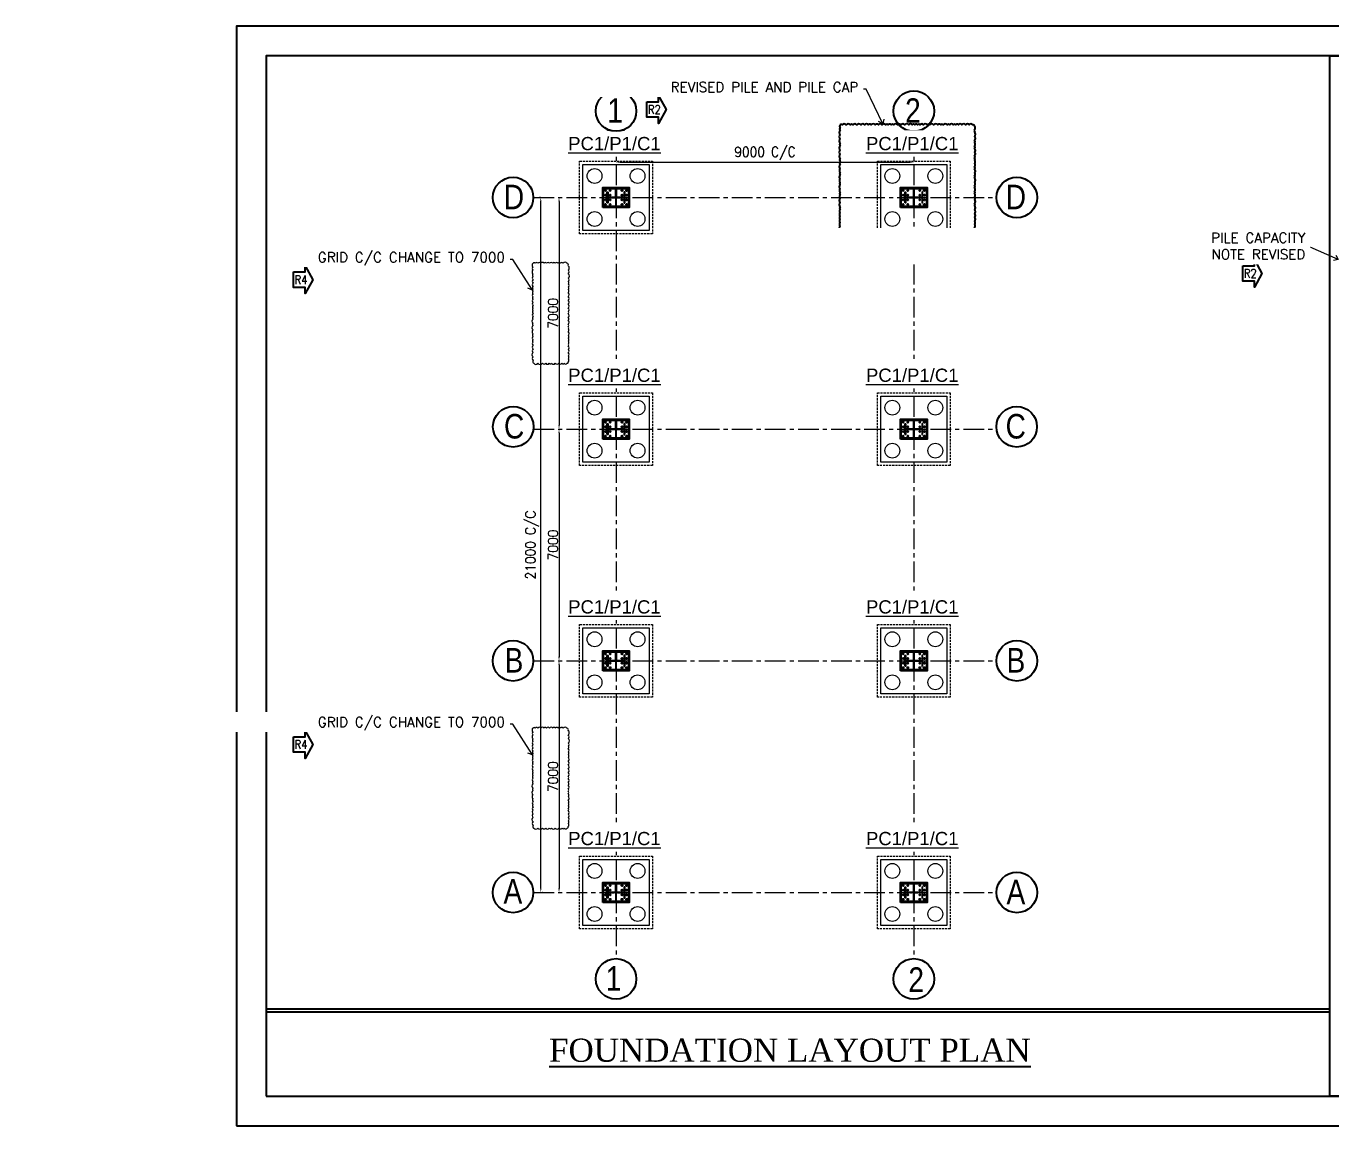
# Model space of a CAD drawing. Header units: millimetres. Extents: x 0 to 1124626, y -157535 to 82123.
# Drawn here: x 328955 to 368391, y -157535 to -124302 of the extents above; entities that cross this region are included whole.
import ezdxf
from ezdxf.enums import TextEntityAlignment as Align

# ---------------------------------------------------------------- set-up
doc = ezdxf.new("R2010")
doc.units = ezdxf.units.MM
doc.header["$MEASUREMENT"] = 0
for name, pattern in [('CENTER', [2, 1.25, -0.25, 0.25, -0.25]), ('CONTINOUS', [0]), ('DASHED', [0.75, 0.5, -0.25])]:
    doc.linetypes.add(name, pattern=pattern)
doc.layers.add('3', color=3, linetype='Continuous')
doc.layers.add('T_BLOCK', color=7, linetype='Continuous')
for name, color, linetype, lineweight in [('CN', 253, 'Continuous', 15), ('Dim', 6, 'Continuous', 13), ('FOOTING', 171, 'Continuous', 15), ('NOTE', 7, 'Continuous', 25), ('PV_TEXT_ROMANS', 7, 'Continuous', 0), ('REVISION MARK', 251, 'CONTINOUS', 0), ('SHEET', 7, 'Continuous', 15), ('structure', 183, 'Continuous', 15), ('TITLE TEXT', 50, 'Continuous', 18)]:
    doc.layers.add(name, color=color, linetype=linetype, lineweight=lineweight)
doc.styles.add('Arial', font='arial.ttf', dxfattribs={"height": 0.2})
doc.styles.add('J.P', font='ARIALN.TTF')
doc.styles.add('MtX_romans_shx', font='romans.shx')
doc.styles.add('ROMANS', font='romans.shx', dxfattribs={"oblique": 10, "height": 0.15})
doc.styles.add('style1', font='romans.shx', dxfattribs={"width": 0.9, "height": 300})
doc.dimstyles.new('Copy of DIM-1', dxfattribs={"dimscale": 40, "dimtxt": 125, "dimasz": 3, "dimexe": 1, "dimexo": 1.2, "dimgap": 0.8, "dimtad": 1, "dimdec": 0, "dimzin": 1, "dimdsep": 46, "dimtxsty": 'style1', "dimcen": 2, "dimclrd": 8, "dimclre": 8, "dimclrt": 7, "dimadec": 0, "dimazin": 0, "dimtfac": 1, "dimtdec": 0, "dimtofl": 0, "dimtmove": 1, "dimatfit": 3, "dimfxl": 1, "dimtolj": 1, "dimtzin": 0, "dimlwd": 9, "dimlwe": 9, "dimarcsym": 1})

# ---------------------------------------------------------------- blocks, each defined once
blk = doc.blocks.new('*D1213')
at = {"color": 8, "lineweight": 9, "transparency": 16777216}
for p, q in [((346785, -128365), (346785, -128373)), ((346905, -128413), (355665, -128413)), ((355785, -128365), (355785, -128373))]:
    blk.add_line(p, q, dxfattribs=at)
at = {"color": 8, "linetype": 'ByBlock', "transparency": 16777216}
for points in [[(346905, -128393), (346905, -128433), (346785, -128413)], [(355665, -128393), (355665, -128433), (355785, -128413)]]:
    blk.add_solid(points, dxfattribs=at)
at = {"layer": 'DEFPOINTS', "color": 0, "linetype": 'ByBlock', "transparency": 16777216}
for p in [(346785, -128413), (355785, -128413), (355785, -128413)]:
    blk.add_point(p, dxfattribs=at)
at = {"color": 7, "linetype": 'ByBlock', "transparency": 16777216, "insert": (351285, -128152), "char_height": 300, "attachment_point": 5, "style": 'style1'}
blk.add_mtext('\\A1;9000 C/C', dxfattribs=at)
blk = doc.blocks.new('*D1214')
at = {"layer": 'DEFPOINTS', "color": 0, "ltscale": 20, "transparency": 16777216}
for p in [(345062, -129481), (345062, -136481), (345062, -136481)]:
    blk.add_point(p, dxfattribs=at)
at = {"layer": 'structure', "color": 8, "lineweight": 9, "ltscale": 20, "transparency": 16777216}
for p, q in [((345062, -129601), (345062, -136361)), ((345110, -129481), (345102, -129481)), ((345110, -136481), (345102, -136481))]:
    blk.add_line(p, q, dxfattribs=at)
at = {"layer": 'structure', "color": 8, "ltscale": 20, "transparency": 16777216}
for points in [[(345042, -129601), (345082, -129601), (345062, -129481)], [(345042, -136361), (345082, -136361), (345062, -136481)]]:
    blk.add_solid(points, dxfattribs=at)
at = {"layer": 'structure', "color": 7, "ltscale": 20, "transparency": 16777216, "insert": (344880, -132981), "char_height": 300, "attachment_point": 5, "rotation": 90, "style": 'style1'}
blk.add_mtext('\\A1;7000', dxfattribs=at)
blk = doc.blocks.new('*D1215')
at = {"layer": 'DEFPOINTS', "color": 0, "ltscale": 20, "transparency": 16777216}
for p in [(345062, -136481), (345062, -143481), (345062, -143481)]:
    blk.add_point(p, dxfattribs=at)
at = {"layer": 'structure', "color": 8, "lineweight": 9, "ltscale": 20, "transparency": 16777216}
for p, q in [((345062, -136601), (345062, -143361)), ((345110, -136481), (345102, -136481)), ((345110, -143481), (345102, -143481))]:
    blk.add_line(p, q, dxfattribs=at)
at = {"layer": 'structure', "color": 8, "ltscale": 20, "transparency": 16777216}
for points in [[(345042, -136601), (345082, -136601), (345062, -136481)], [(345042, -143361), (345082, -143361), (345062, -143481)]]:
    blk.add_solid(points, dxfattribs=at)
at = {"layer": 'structure', "color": 7, "ltscale": 20, "transparency": 16777216, "insert": (344880, -139981), "char_height": 300, "attachment_point": 5, "rotation": 90, "style": 'style1'}
blk.add_mtext('\\A1;7000', dxfattribs=at)
blk = doc.blocks.new('*D1216')
at = {"layer": 'DEFPOINTS', "color": 0, "ltscale": 20, "transparency": 16777216}
for p in [(345062, -143481), (345062, -150481), (345062, -150481)]:
    blk.add_point(p, dxfattribs=at)
at = {"layer": 'structure', "color": 8, "lineweight": 9, "ltscale": 20, "transparency": 16777216}
for p, q in [((345110, -143481), (345102, -143481)), ((345062, -143601), (345062, -150361)), ((345110, -150481), (345102, -150481))]:
    blk.add_line(p, q, dxfattribs=at)
at = {"layer": 'structure', "color": 8, "ltscale": 20, "transparency": 16777216}
for points in [[(345042, -143601), (345082, -143601), (345062, -143481)], [(345042, -150361), (345082, -150361), (345062, -150481)]]:
    blk.add_solid(points, dxfattribs=at)
at = {"layer": 'structure', "color": 7, "ltscale": 20, "transparency": 16777216, "insert": (344880, -146981), "char_height": 300, "attachment_point": 5, "rotation": 90, "style": 'style1'}
blk.add_mtext('\\A1;7000', dxfattribs=at)
blk = doc.blocks.new('*D1217')
at = {"layer": 'DEFPOINTS', "color": 0, "ltscale": 20, "transparency": 16777216}
for p in [(344510, -129481), (344548, -129481), (344510, -150481)]:
    blk.add_point(p, dxfattribs=at)
at = {"layer": 'structure', "color": 8, "lineweight": 9, "ltscale": 20, "transparency": 16777216}
for p, q in [((344500, -129481), (344470, -129481)), ((344510, -150361), (344510, -129601)), ((344558, -150481), (344550, -150481))]:
    blk.add_line(p, q, dxfattribs=at)
at = {"layer": 'structure', "color": 8, "ltscale": 20, "transparency": 16777216}
for points in [[(344490, -129601), (344530, -129601), (344510, -129481)], [(344490, -150361), (344530, -150361), (344510, -150481)]]:
    blk.add_solid(points, dxfattribs=at)
at = {"layer": 'structure', "color": 7, "ltscale": 20, "transparency": 16777216, "insert": (344249, -139981), "char_height": 300, "attachment_point": 5, "rotation": 90, "style": 'style1'}
blk.add_mtext('\\A1;21000 C/C', dxfattribs=at)
blk = doc.blocks.new('A$C3ec6fb8c')
at = {"color": 1, "linetype": 'CENTER'}
blk.add_line((0, 285), (0, -285), dxfattribs=at)
at = {"color": 6, "linetype": 'CONTINOUS'}
for points in [[(-4, 4), (-270, 4), (-270, -4), (-4, -4)], [(4, 4), (270, 4), (270, -4), (4, -4)]]:
    blk.add_lwpolyline(points, close=True, dxfattribs=at)
at = {"color": 4, "linetype": 'CONTINOUS'}
blk.add_lwpolyline([(-4, 250), (4, 250), (4, -250), (-4, -250)], close=True, dxfattribs=at)
at = {"layer": '3', "color": 2, "linetype": 'CONTINOUS', "ltscale": 2500}
blk.add_lwpolyline([(-270, 380), (270, 380), (270, -380), (-270, -380)], close=True, dxfattribs=at)
at = {"layer": '3', "color": 4, "linetype": 'CONTINOUS', "ltscale": 2500}
for points in [[(-160, 266), (160, 266), (160, 250), (-160, 250)], [(-160, -266), (160, -266), (160, -250), (-160, -250)]]:
    blk.add_lwpolyline(points, close=True, dxfattribs=at)
at = {"layer": '3', "color": 3, "linetype": 'CONTINOUS', "ltscale": 2500}
for centre in [(-210, 320), (-210, 180), (-70, 320), (-70, 180), (70, 320), (70, 180), (210, 320), (210, 180), (-210, -180), (-210, -320), (-70, -180), (-70, -320), (70, -180), (70, -320), (210, -180), (210, -320)]:
    blk.add_circle(centre, 18, dxfattribs=at)
at = {"layer": 'REVISION MARK', "color": 1, "linetype": 'CENTER'}
for p, q in [((-182, 320), (-238, 320)), ((-182, 180), (-238, 180)), ((-210, 348), (-210, 292)), ((-210, 152), (-210, 208)), ((-42, 320), (-98, 320)), ((-42, 180), (-98, 180)), ((-70, 348), (-70, 292)), ((-70, 152), (-70, 208)), ((98, 320), (42, 320)), ((98, 180), (42, 180)), ((70, 348), (70, 292)), ((70, 152), (70, 208)), ((238, 320), (182, 320)), ((238, 180), (182, 180)), ((210, 348), (210, 292)), ((210, 152), (210, 208)), ((-182, -180), (-238, -180)), ((-182, -320), (-238, -320)), ((-210, -152), (-210, -208)), ((-210, -348), (-210, -292)), ((-42, -180), (-98, -180)), ((-42, -320), (-98, -320)), ((-70, -152), (-70, -208)), ((-70, -348), (-70, -292)), ((98, -180), (42, -180)), ((98, -320), (42, -320)), ((70, -152), (70, -208)), ((70, -348), (70, -292)), ((238, -180), (182, -180)), ((238, -320), (182, -320)), ((210, -152), (210, -208)), ((210, -348), (210, -292))]:
    blk.add_line(p, q, dxfattribs=at)
blk = doc.blocks.new('*U1176')
at = {"color": 0, "linetype": 'ByBlock', "lineweight": -2}
blk.add_lwpolyline([(0, 1.78), (2.67, 1.78), (2.67, 3.19), (4.43, 0), (2.67, -3.19), (2.67, -1.78), (0, -1.78), (0, 1.78)], dxfattribs=at)
at = {"color": 0, "linetype": 'ByBlock', "lineweight": -2, "style": 'ROMANS', "width": 0.85, "flags": 8}
blk.add_attdef('REVISIONMARK', text='', height=2, dxfattribs=at).set_placement((1.72, 0), align=Align.MIDDLE_CENTER)

msp = doc.modelspace()

# ---------------------------------------------------------------- linework, layer by layer
at = {"lineweight": 25}
for p, q in [((336208.1525, -153993.4873, 0), (368361.8445, -153993.4873, 0)), ((336208.1525, -154092.5235, 0), (368361.8445, -154092.5235, 0))]:
    msp.add_line(p, q, dxfattribs=at)
at = {"lineweight": 25, "elevation": 0}
msp.add_lwpolyline([(376375.1351, -156641.4046), (368361.8445, -156641.4046), (368361.8445, -125195.4622), (376375.1351, -125195.4622)], close=True, dxfattribs=at)
at = {"color": 1, "linetype": 'ByBlock', "elevation": 0}
for points in [[(346385.046, -129780.985), (346385.046, -129180.985), (347185.046, -129180.985), (347185.046, -129780.985)], [(355385.046, -129780.985), (355385.046, -129180.985), (356185.046, -129180.985), (356185.046, -129780.985)], [(346385.046, -136780.985), (346385.046, -136180.985), (347185.046, -136180.985), (347185.046, -136780.985)], [(355385.046, -136780.985), (355385.046, -136180.985), (356185.046, -136180.985), (356185.046, -136780.985)], [(346385.046, -143780.985), (346385.046, -143180.985), (347185.046, -143180.985), (347185.046, -143780.985)], [(355385.046, -143780.985), (355385.046, -143180.985), (356185.046, -143180.985), (356185.046, -143780.985)], [(346385.046, -150780.985), (346385.046, -150180.985), (347185.046, -150180.985), (347185.046, -150780.985)], [(355385.046, -150780.985), (355385.046, -150180.985), (356185.046, -150180.985), (356185.046, -150780.985)]]:
    msp.add_lwpolyline(points, close=True, dxfattribs=at)
at = {"color": 1, "linetype": 'ByBlock'}
for centre in [(355785.046, -126868.3659, 0), (343672.427, -129480.985, 0), (358897.6651, -129480.985, 0), (343676.7296, -136408.5054, 0), (358893.3625, -136408.5054, 0), (343672.427, -143480.985, 0), (358897.6651, -143480.985, 0), (343672.427, -150480.985, 0), (358897.6651, -150480.985, 0), (346785.046, -153093.604, 0), (355785.046, -153093.604, 0)]:
    msp.add_circle(centre, 612.6191, dxfattribs=at)
at = {"layer": 'CN', "color": 252, "linetype": 'CENTER', "ltscale": 500, "true_color": 0x939598}
for p, q in [((346785.046, -127480.985, 0), (346785.046, -136480.985, 0)), ((355785.046, -127480.985, 0), (355785.046, -136480.985, 0)), ((344285.046, -129480.985, 0), (358285.046, -129480.985, 0)), ((344285.046, -136480.985, 0), (358285.046, -136480.985, 0)), ((346785.046, -136480.985, 0), (346785.046, -143480.985, 0)), ((355785.046, -136480.985, 0), (355785.046, -143480.985, 0)), ((344285.046, -143480.985, 0), (358285.046, -143480.985, 0)), ((346785.046, -143480.985, 0), (346785.046, -152480.985, 0)), ((355785.046, -143480.985, 0), (355785.046, -152480.985, 0)), ((344285.046, -150480.985, 0), (358285.046, -150480.985, 0))]:
    msp.add_line(p, q, dxfattribs=at)
at = {"layer": 'FOOTING', "linetype": 'DASHED', "ltscale": 125, "elevation": 0}
for points in [[(345685.046, -128380.985), (347885.046, -128380.985), (347885.046, -130580.985), (345685.046, -130580.985)], [(354685.046, -128380.985), (356885.046, -128380.985), (356885.046, -130580.985), (354685.046, -130580.985)], [(345685.046, -135380.985), (347885.046, -135380.985), (347885.046, -137580.985), (345685.046, -137580.985)], [(354685.046, -135380.985), (356885.046, -135380.985), (356885.046, -137580.985), (354685.046, -137580.985)], [(345685.046, -142380.985), (347885.046, -142380.985), (347885.046, -144580.985), (345685.046, -144580.985)], [(354685.046, -142380.985), (356885.046, -142380.985), (356885.046, -144580.985), (354685.046, -144580.985)], [(345685.046, -149380.985), (347885.046, -149380.985), (347885.046, -151580.985), (345685.046, -151580.985)], [(354685.046, -149380.985), (356885.046, -149380.985), (356885.046, -151580.985), (354685.046, -151580.985)]]:
    msp.add_lwpolyline(points, close=True, dxfattribs=at)
at = {"layer": 'structure', "ltscale": 20, "elevation": 0}
for points in [[(345785.046, -128480.985), (347785.046, -128480.985), (347785.046, -130480.985), (345785.046, -130480.985)], [(354785.046, -128480.985), (356785.046, -128480.985), (356785.046, -130480.985), (354785.046, -130480.985)], [(345785.046, -135480.985), (347785.046, -135480.985), (347785.046, -137480.985), (345785.046, -137480.985)], [(354785.046, -135480.985), (356785.046, -135480.985), (356785.046, -137480.985), (354785.046, -137480.985)], [(345785.046, -142480.985), (347785.046, -142480.985), (347785.046, -144480.985), (345785.046, -144480.985)], [(354785.046, -142480.985), (356785.046, -142480.985), (356785.046, -144480.985), (354785.046, -144480.985)], [(345785.046, -149480.985), (347785.046, -149480.985), (347785.046, -151480.985), (345785.046, -151480.985)], [(354785.046, -149480.985), (356785.046, -149480.985), (356785.046, -151480.985), (354785.046, -151480.985)]]:
    msp.add_lwpolyline(points, close=True, dxfattribs=at)
at = {"layer": 'structure', "ltscale": 20}
for centre in [(346135.046, -128830.985, 0), (347435.046, -128830.985, 0), (355135.046, -128830.985, 0), (356435.046, -128830.985, 0), (346135.046, -130130.985, 0), (347435.046, -130130.985, 0), (355135.046, -130130.985, 0), (356435.046, -130130.985, 0), (346135.046, -135830.985, 0), (347435.046, -135830.985, 0), (355135.046, -135830.985, 0), (356435.046, -135830.985, 0), (346135.046, -137130.985, 0), (347435.046, -137130.985, 0), (355135.046, -137130.985, 0), (356435.046, -137130.985, 0), (346135.046, -142830.985, 0), (347435.046, -142830.985, 0), (355135.046, -142830.985, 0), (356435.046, -142830.985, 0), (346135.046, -144130.985, 0), (347435.046, -144130.985, 0), (355135.046, -144130.985, 0), (356435.046, -144130.985, 0), (346135.046, -149830.985, 0), (347435.046, -149830.985, 0), (355135.046, -149830.985, 0), (356435.046, -149830.985, 0), (346135.046, -151130.985, 0), (347435.046, -151130.985, 0), (355135.046, -151130.985, 0), (356435.046, -151130.985, 0)]:
    msp.add_circle(centre, 225, dxfattribs=at)

# ---------------------------------------------------------------- block references
at = {"layer": 'NOTE', "rotation": 90}
for p in [(346785.046, -129480.985, 0), (355785.046, -129480.985, 0), (346785.046, -136480.985, 0), (355785.046, -136480.985, 0), (346785.046, -143480.985, 0), (355785.046, -143480.985, 0), (346785.046, -150480.985, 0), (355785.046, -150480.985, 0)]:
    msp.add_blockref('A$C3ec6fb8c', p, dxfattribs=at)
at = {"layer": 'T_BLOCK', "color": 1, "ltscale": 100}
ref = msp.add_blockref('*U1176', (347717.7404, -126823.726, 0), dxfattribs=dict(at, xscale=130.9783949833111, yscale=130.9783949833111, zscale=130.9783949833111))
ref.add_attrib('REVISIONMARK', 'R2', dxfattribs={"layer": '0', "color": 0, "linetype": 'ByBlock', "lineweight": -2, "height": 261.95679, "style": 'ROMANS', "width": 0.85}).set_placement((347943.6162, -126823.726, 0), align=Align.MIDDLE_CENTER)
ref = msp.add_blockref('*U1176', (337039.0052, -131965.326, 0), dxfattribs=dict(at, xscale=130.9783949833111, yscale=130.9783949833111, zscale=130.9783949833111))
ref.add_attrib('REVISIONMARK', 'R4', dxfattribs={"layer": '0', "color": 0, "linetype": 'ByBlock', "lineweight": -2, "height": 261.95679, "style": 'ROMANS', "width": 0.85}).set_placement((337264.881, -131965.326, 0), align=Align.MIDDLE_CENTER)
ref = msp.add_blockref('*U1176', (365728.2878, -131777.3709, 0), dxfattribs=dict(at, xscale=130.5978965124153, yscale=130.5978965124153, zscale=130.5978965124153))
ref.add_attrib('REVISIONMARK', 'R2', dxfattribs={"layer": '0', "color": 0, "linetype": 'ByBlock', "lineweight": -2, "height": 261.19579, "style": 'ROMANS', "width": 0.85}).set_placement((365953.5074, -131777.3709, 0), align=Align.MIDDLE_CENTER)
ref = msp.add_blockref('*U1176', (337039.0052, -146011.2248, 0), dxfattribs=dict(at, xscale=130.9783949833111, yscale=130.9783949833111, zscale=130.9783949833111))
ref.add_attrib('REVISIONMARK', 'R4', dxfattribs={"layer": '0', "color": 0, "linetype": 'ByBlock', "lineweight": -2, "height": 261.95679, "style": 'ROMANS', "width": 0.85}).set_placement((337264.881, -146011.2248, 0), align=Align.MIDDLE_CENTER)

# ---------------------------------------------------------------- texts
at = {"color": 7, "lineweight": 25, "insert": (352038.4656, -155253.0092, 0), "char_height": 699.522303, "width": 37053.725906, "attachment_point": 5, "style": 'Arial'}
msp.add_mtext('{\\ftimes new roman|b0|i0|c0|p0;\\LFOUNDATION LAYOUT PLAN }', dxfattribs=at)
at = {"layer": 'PV_TEXT_ROMANS', "char_height": 740.88, "width": 1534.266714, "style": 'J.P'}
for s, insert, attachment_point in [('\\pxqc;1', (347524.4363, -126483.0339, 0), 3), ('\\pxqc;2', (356524.4363, -126483.0339, 0), 3), ('\\pxqc;D', (342933.0367, -129095.653, 0), 1), ('\\pxqc;D', (359637.0554, -129095.653, 0), 3), ('\\pxqc;C', (342937.3394, -136023.1735, 0), 1), ('\\pxqc;C', (359632.7527, -136023.1735, 0), 3), ('\\pxqc;B', (342933.0367, -143095.653, 0), 1), ('\\pxqc;B', (359637.0554, -143095.653, 0), 3), ('\\pxqc;A', (342899.4965, -150075.4859, 0), 1), ('\\pxqc;A', (359637.0554, -150095.653, 0), 3), ('\\pxqc;1', (347476.1073, -153448.5548), 9), ('\\pxqc;2', (356623.1895, -153484.3704, 0), 9)]:
    msp.add_mtext(s, dxfattribs=dict(at, insert=insert, attachment_point=attachment_point))

# ---------------------------------------------------------------- dimensions: what is measured, and where the dimension line sits
at = {"color": 1, "linetype": 'ByBlock'}
dim = msp.add_linear_dim(base=(355785.046, -128412.7455, 0), p1=(346785.046, -128412.7455, 0), p2=(355785.046, -128412.7455, 0), text='<> C/C', dimstyle='Copy of DIM-1', override={"dimtxsty": 'style1'}, dxfattribs=at)
dim.commit()
dim.dimension.update_dxf_attribs({"geometry": '*D1213', "text_midpoint": (351285.046, -128152.174, 0)})
at = {"layer": 'structure', "color": 1, "ltscale": 20}
dim = msp.add_linear_dim(base=(344509.7204, -129480.985, 0), p1=(344509.7204, -150480.985, 0), p2=(344547.8298, -129480.985, 0), angle=90, text='<> C/C', dimstyle='Copy of DIM-1', override={"dimtxsty": 'style1'}, dxfattribs=at)
dim.commit()
dim.dimension.update_dxf_attribs({"geometry": '*D1217', "text_midpoint": (344249.149, -139980.985, 0)})
at = {"layer": 'structure', "color": 0, "ltscale": 20}
for base, p1, p2, picture, middle in [((345062.2835, -136480.985, 0), (345062.2835, -129480.985, 0), (345062.2835, -136480.985, 0), '*D1214', (344880.2835, -132980.985, 0)), ((345062.2835, -143480.985, 0), (345062.2835, -136480.985, 0), (345062.2835, -143480.985, 0), '*D1215', (344880.2835, -139980.985, 0)), ((345062.2835, -150480.985, 0), (345062.2835, -143480.985, 0), (345062.2835, -150480.985, 0), '*D1216', (344880.2835, -146980.985, 0))]:
    dim = msp.add_linear_dim(base=base, p1=p1, p2=p2, angle=90, dimstyle='Copy of DIM-1', dxfattribs=at)
    dim.commit()
    dim.dimension.update_dxf_attribs({"geometry": picture, "text_midpoint": middle})

# ---------------------------------------------------------------- leaders
at = {"layer": 'Dim', "ltscale": 20}
for points in [[(368614.3791, -131353.2149, 0), (367676.1078, -130944.9901, 0), (367528.3978, -130944.9901, 0)], [(344257.3552, -132277.8602, 0), (343668.993, -131352.2045, 0), (343520.8526, -131352.2045, 0)], [(344257.3552, -146323.759, 0), (343668.993, -145398.1033, 0), (343520.8526, -145398.1033, 0)]]:
    msp.add_leader(points, dimstyle='Copy of DIM-1', override={"dimtad": 0, "dimldrblk": 'Open90'}, dxfattribs=at)

# ---------------------------------------------------------------- next in the draw order: texts
at = {"layer": 'TITLE TEXT', "ltscale": 20, "char_height": 400, "width": 8570.669872, "attachment_point": 1, "style": 'Arial', "bg_fill": 2}
for insert in [(345339.2671, -127651.838, 0), (345339.2671, -134651.838, 0), (354339.2671, -141651.838, 0), (354339.2671, -148651.838, 0)]:
    msp.add_mtext('{\\LPC1/P1/C1}', dxfattribs=dict(at, insert=insert))
at = {"layer": 'TITLE TEXT', "color": 0, "ltscale": 20, "insert": (343426.5231, -131136.1689, 0), "char_height": 300, "width": 14321.873736, "attachment_point": 3, "style": 'MtX_romans_shx', "bg_fill": 2}
msp.add_mtext('GRID C/C CHANGE TO 7000', dxfattribs=at)

# ---------------------------------------------------------------- next in the draw order: linework, layer by layer
at = {"color": 1, "linetype": 'ByBlock'}
msp.add_circle((346785.046, -126868.3659, 0), 612.6191, dxfattribs=at)
at = {"layer": 'structure', "color": 242}
msp.add_lwpolyline([(344276.6684, -131468.7271, 0.52056705), (344276.6684, -131587.2264, 0.52056705), (344276.6684, -131674.2835, 0.52056705), (344276.6684, -131791.9669, 0.52056705), (344276.6684, -131869.5144, 0.52056705), (344276.6684, -131963.6356, 0.52056705), (344276.6684, -132065.3293, 0.52056705), (344276.6684, -132168.3598, 0.52056705), (344276.6684, -132240.7599, 0.52056705), (344276.6684, -132314.9606, 0.52056705), (344276.6684, -132397.2161, 0.52056705), (344276.6684, -132485.3373, 0.52056705), (344276.6684, -132554.5471, 0.52056705), (344276.6684, -132651.4638, 0.52056705), (344276.6684, -132751.2572, 0.52056705), (344276.6684, -132820.9961, 0.52056705), (344276.6684, -132902.1713, 0.52056705), (344276.6684, -132980.8744, 0.52056705), (344276.6684, -133084.4665, 0.52056705), (344276.6684, -133155.3488, 0.52056705), (344276.6684, -133282.0555, 0.52056705), (344276.6684, -133350.8483, 0.52056705), (344276.6684, -133483.4349, 0.52056705), (344276.6684, -133598.329, 0.52056705), (344276.6684, -133680.3668, 0.52056705), (344276.6684, -133780.0688, 0.52056705), (344276.6684, -133852.2633, 0.52056705), (344276.6684, -133948.8483, 0.52056705), (344276.6684, -134058.3487, 0.52056705), (344276.6684, -134169.133, 0.52056705), (344276.6684, -134294.4949, 0.52056705), (344276.6684, -134405.3035, 0.52056705), (344304.1199, -134491.3585, 0.52056705), (344426.0128, -134491.3585, 0.52056705), (344559.2119, -134491.3585, 0.52056705), (344658.0512, -134491.3585, 0.52056705), (344767.7632, -134491.3585, 0.52056705), (344835.3739, -134491.3585, 0.52056705), (344949.3666, -134491.3585, 0.52056705), (345055.7338, -134491.3585, 0.52056705), (345148.4572, -134491.3585, 0.52056705), (345217.5592, -134491.3585, 0.52056705), (345306.8848, -134491.3585, 0.52056705), (345339.2671, -134443.5931, 0.52056705), (345339.2671, -134355.7933, 0.52056705), (345339.2671, -134268.4616, 0.52056705), (345339.2671, -134169.0913, 0.52056705), (345339.2671, -134072.0078, 0.52056705), (345339.2671, -133966.7108, 0.52056705), (345339.2671, -133898.6078, 0.52056705), (345339.2671, -133822.4539, 0.52056705), (345339.2671, -133736.3266, 0.52056705), (345339.2671, -133653.0904, 0.52056705), (345339.2671, -133530.4589, 0.52056705), (345339.2671, -133453.6357, 0.52056705), (345339.2671, -133383.5001, 0.52056705), (345339.2671, -133313.3543, 0.52056705), (345339.2671, -133192.6129, 0.52056705), (345339.2671, -133113.572, 0.52056705), (345339.2671, -132992.1958, 0.52056705), (345339.2671, -132925.3501, 0.52056705), (345339.2671, -132818.224, 0.52056705), (345339.2671, -132711.0023, 0.52056705), (345339.2671, -132586.5601, 0.52056705), (345339.2671, -132473.8878, 0.52056705), (345339.2671, -132356.1596, 0.52056705), (345339.2671, -132264.4392, 0.52056705), (345339.2671, -132190.7309, 0.52056705), (345339.2671, -132089.2447, 0.52056705), (345339.2671, -132015.9128, 0.52056705), (345339.2671, -131919.5211, 0.52056705), (345339.2671, -131787.1684, 0.52056705), (345339.2671, -131674.2255, 0.52056705), (345339.2671, -131546.7619, 0.52056705), (345300.7415, -131468.7271, 0.52056705), (345187.3673, -131468.7271, 0.52056705), (345109.6428, -131468.7271, 0.52056705), (345030.6649, -131468.7271, 0.52056705), (344947.7807, -131468.7271, 0.52056705), (344871.3909, -131468.7271, 0.52056705), (344775.8618, -131468.7271, 0.52056705), (344682.7092, -131468.7271, 0.52056705), (344609.5604, -131468.7271, 0.52056705), (344508.9673, -131468.7271, 0.52056705), (344417.7821, -131468.7271, 0.52056705), (344342.8286, -131468.7271, 0.52056705)], format="xyb", close=True, dxfattribs=at)

# ---------------------------------------------------------------- next in the draw order: texts
at = {"layer": 'TITLE TEXT', "ltscale": 20, "char_height": 400, "width": 8570.669872, "attachment_point": 1, "style": 'Arial', "bg_fill": 2}
for insert in [(354339.2671, -134651.838, 0), (345339.2671, -141651.838, 0), (345339.2671, -148651.838, 0)]:
    msp.add_mtext('{\\LPC1/P1/C1}', dxfattribs=dict(at, insert=insert))

# ---------------------------------------------------------------- next in the draw order: leaders
at = {"layer": 'Dim', "ltscale": 20}
msp.add_leader([(354849.1519, -127260.0927, 0), (354347.7282, -126210.6044, 0), (354199.5878, -126210.6044, 0)], dimstyle='Copy of DIM-1', override={"dimtad": 0, "dimldrblk": 'Open90'}, dxfattribs=at)

# ---------------------------------------------------------------- next in the draw order: linework, layer by layer
at = {"layer": 'structure', "color": 242}
msp.add_lwpolyline([(344276.6684, -145514.6259, 0.52056705), (344276.6684, -145633.1252, 0.52056705), (344276.6684, -145720.1823, 0.52056705), (344276.6684, -145837.8657, 0.52056705), (344276.6684, -145915.4132, 0.52056705), (344276.6684, -146009.5344, 0.52056705), (344276.6684, -146111.2281, 0.52056705), (344276.6684, -146214.2586, 0.52056705), (344276.6684, -146286.6587, 0.52056705), (344276.6684, -146360.8594, 0.52056705), (344276.6684, -146443.1149, 0.52056705), (344276.6684, -146531.2361, 0.52056705), (344276.6684, -146600.4459, 0.52056705), (344276.6684, -146697.3626, 0.52056705), (344276.6684, -146797.156, 0.52056705), (344276.6684, -146866.8949, 0.52056705), (344276.6684, -146948.0701, 0.52056705), (344276.6684, -147026.7732, 0.52056705), (344276.6684, -147130.3653, 0.52056705), (344276.6684, -147201.2476, 0.52056705), (344276.6684, -147327.9543, 0.52056705), (344276.6684, -147396.7471, 0.52056705), (344276.6684, -147529.3337, 0.52056705), (344276.6684, -147644.2278, 0.52056705), (344276.6684, -147726.2656, 0.52056705), (344276.6684, -147825.9676, 0.52056705), (344276.6684, -147898.1621, 0.52056705), (344276.6684, -147994.7471, 0.52056705), (344276.6684, -148104.2475, 0.52056705), (344276.6684, -148215.0318, 0.52056705), (344276.6684, -148340.3937, 0.52056705), (344276.6684, -148451.2023, 0.52056705), (344304.1199, -148537.2573, 0.52056705), (344426.0128, -148537.2573, 0.52056705), (344559.2119, -148537.2573, 0.52056705), (344658.0512, -148537.2573, 0.52056705), (344767.7632, -148537.2573, 0.52056705), (344835.3739, -148537.2573, 0.52056705), (344949.3666, -148537.2573, 0.52056705), (345055.7338, -148537.2573, 0.52056705), (345148.4572, -148537.2573, 0.52056705), (345217.5592, -148537.2573, 0.52056705), (345306.8848, -148537.2573, 0.52056705), (345339.2671, -148489.4919, 0.52056705), (345339.2671, -148401.6921, 0.52056705), (345339.2671, -148314.3604, 0.52056705), (345339.2671, -148214.9901, 0.52056705), (345339.2671, -148117.9066, 0.52056705), (345339.2671, -148012.6096, 0.52056705), (345339.2671, -147944.5066, 0.52056705), (345339.2671, -147868.3527, 0.52056705), (345339.2671, -147782.2254, 0.52056705), (345339.2671, -147698.9892, 0.52056705), (345339.2671, -147576.3577, 0.52056705), (345339.2671, -147499.5345, 0.52056705), (345339.2671, -147429.3989, 0.52056705), (345339.2671, -147359.2531, 0.52056705), (345339.2671, -147238.5117, 0.52056705), (345339.2671, -147159.4708, 0.52056705), (345339.2671, -147038.0946, 0.52056705), (345339.2671, -146971.2489, 0.52056705), (345339.2671, -146864.1228, 0.52056705), (345339.2671, -146756.9011, 0.52056705), (345339.2671, -146632.4589, 0.52056705), (345339.2671, -146519.7866, 0.52056705), (345339.2671, -146402.0584, 0.52056705), (345339.2671, -146310.338, 0.52056705), (345339.2671, -146236.6297, 0.52056705), (345339.2671, -146135.1435, 0.52056705), (345339.2671, -146061.8116, 0.52056705), (345339.2671, -145965.4199, 0.52056705), (345339.2671, -145833.0672, 0.52056705), (345339.2671, -145720.1243, 0.52056705), (345339.2671, -145592.6607, 0.52056705), (345300.7415, -145514.6259, 0.52056705), (345187.3673, -145514.6259, 0.52056705), (345109.6428, -145514.6259, 0.52056705), (345030.6649, -145514.6259, 0.52056705), (344947.7807, -145514.6259, 0.52056705), (344871.3909, -145514.6259, 0.52056705), (344775.8618, -145514.6259, 0.52056705), (344682.7092, -145514.6259, 0.52056705), (344609.5604, -145514.6259, 0.52056705), (344508.9673, -145514.6259, 0.52056705), (344417.7821, -145514.6259, 0.52056705), (344342.8286, -145514.6259, 0.52056705)], format="xyb", close=True, dxfattribs=at)

# ---------------------------------------------------------------- next in the draw order: texts
at = {"layer": 'TITLE TEXT', "color": 0, "ltscale": 20, "insert": (354105.2582, -125994.5689, 0), "char_height": 300, "width": 14321.873736, "attachment_point": 3, "style": 'MtX_romans_shx', "bg_fill": 2}
msp.add_mtext('REVISED PILE AND PILE CAP ', dxfattribs=at)
at = {"layer": 'TITLE TEXT', "ltscale": 20, "insert": (354339.2671, -127651.838, 0), "char_height": 400, "width": 8570.669872, "attachment_point": 1, "style": 'Arial', "bg_fill": 2}
msp.add_mtext('{\\LPC1/P1/C1}', dxfattribs=at)

# ---------------------------------------------------------------- next in the draw order: linework, layer by layer
at = {"color": 192, "lineweight": 25, "elevation": 0}
msp.add_lwpolyline([(335312.8944, -157534.9842), (382313.9471, -157534.9842), (382313.9471, -124301.8827), (335312.8944, -124301.8827)], close=True, dxfattribs=at)
at = {"layer": 'SHEET', "color": 220, "lineweight": 25, "elevation": 0}
msp.add_lwpolyline([(336208.1525, -156641.4046), (381418.6889, -156641.4046), (381418.6889, -125195.4622), (336208.1525, -125195.4622)], close=True, dxfattribs=at)
at = {"layer": 'T_BLOCK', "color": 1, "ltscale": 100}
msp.add_lwpolyline([(353562.0128, -127285.4145, 0.52056705), (353562.0128, -127370.8277, 0.52056705), (353562.0128, -127454.5054, 0.52056705), (353562.0128, -127583.4339, 0.52056705), (353562.0128, -127711.0053, 0.52056705), (353562.0128, -127842.5584, 0.52056705), (353562.0128, -127919.8109, 0.52056705), (353562.0128, -128048.1881, 0.52056705), (353562.0128, -128175.0271, 0.52056705), (353562.0128, -128301.4775, 0.52056705), (353562.0128, -128392.6362, 0.52056705), (353562.0128, -128486.7716, 0.52056705), (353562.0128, -128617.4742, 0.52056705), (353562.0128, -128724.875, 0.52056705), (353562.0128, -128807.6697, 0.52056705), (353562.0128, -128920.4294, 0.52056705), (353562.0128, -129023.6614, 0.52056705), (353562.0128, -129101.3249, 0.52056705), (353562.0128, -129223.9665, 0.52056705), (353562.0128, -129322.7143, 0.52056705), (353562.0128, -129412.4651, 0.52056705), (353562.0128, -129513.9026, 0.52056705), (353562.0128, -129631.5046, 0.52056705), (353562.0128, -129764.3578, 0.52056705), (353562.0128, -129841.3133, 0.52056705), (353562.0128, -129939.7904, 0.52056705), (353562.0128, -130041.9887, 0.52056705), (353562.0128, -130138.8219, 0.52056705), (353562.0128, -130235.7609, 0.52056705), (353562.0128, -130342.8158, 0.52056705), (353562.0128, -130467.4859, 0.52056705), (353562.0128, -130590.9638, 0.52056705), (353562.0128, -130676.4482, 0.52056705), (353562.0128, -130760.4799, 0.52056705), (353562.0128, -130882.2386, 0.52056705), (353562.0128, -130962.8237, 0.52056705), (353624.3966, -131005.5457, 0.52056705), (353701.8526, -131005.5457, 0.52056705), (353777.7582, -131005.5457, 0.52056705), (353852.1318, -131005.5457, 0.52056705), (353961.9822, -131005.5457, 0.52056705), (354069.092, -131005.5457, 0.52056705), (354184.399, -131005.5457, 0.52056705), (354308.7416, -131005.5457, 0.52056705), (354437.7535, -131005.5457, 0.52056705), (354559.4939, -131005.5457, 0.52056705), (354676.6829, -131005.5457, 0.52056705), (354805.0723, -131005.5457, 0.52056705), (354918.5218, -131005.5457, 0.52056705), (355020.2583, -131005.5457, 0.52056705), (355095.0469, -131005.5457, 0.52056705), (355165.2904, -131005.5457, 0.52056705), (355286.9331, -131005.5457, 0.52056705), (355362.9344, -131005.5457, 0.52056705), (355484.6788, -131005.5457, 0.52056705), (355605.9838, -131005.5457, 0.52056705), (355695.167, -131005.5457, 0.52056705), (355816.9338, -131005.5457, 0.52056705), (355891.2443, -131005.5457, 0.52056705), (356013.5137, -131005.5457, 0.52056705), (356139.0241, -131005.5457, 0.52056705), (356255.1125, -131005.5457, 0.52056705), (356373.6463, -131005.5457, 0.52056705), (356470.3453, -131005.5457, 0.52056705), (356585.2637, -131005.5457, 0.52056705), (356693.0775, -131005.5457, 0.52056705), (356795.7865, -131005.5457, 0.52056705), (356877.6697, -131005.5457, 0.52056705), (356976.627, -131005.5457, 0.52056705), (357055.3261, -131005.5457, 0.52056705), (357184.3095, -131005.5457, 0.52056705), (357313.4211, -131005.5457, 0.52056705), (357397.3816, -131005.5457, 0.52056705), (357493.228, -131005.5457, 0.52056705), (357597.6461, -131005.5457, 0.52056705), (357617.5745, -130933.3937, 0.52056705), (357617.5745, -130849.2725, 0.52056705), (357617.5745, -130758.4677, 0.52056705), (357617.5745, -130679.7869, 0.52056705), (357617.5745, -130557.5603, 0.52056705), (357617.5745, -130447.0365, 0.52056705), (357617.5745, -130379.5865, 0.52056705), (357617.5745, -130284.2141, 0.52056705), (357617.5745, -130194.5202, 0.52056705), (357617.5745, -130077.9477, 0.52056705), (357617.5745, -129970.5368, 0.52056705), (357617.5745, -129853.0792, 0.52056705), (357617.5745, -129737.7009, 0.52056705), (357617.5745, -129660.841, 0.52056705), (357617.5745, -129552.4291, 0.52056705), (357617.5745, -129465.2174, 0.52056705), (357617.5745, -129365.7799, 0.52056705), (357617.5745, -129289.1663, 0.52056705), (357617.5745, -129198.1784, 0.52056705), (357617.5745, -129117.105, 0.52056705), (357617.5745, -129018.7072, 0.52056705), (357617.5745, -128896.6372, 0.52056705), (357617.5745, -128820.9839, 0.52056705), (357617.5745, -128734.4741, 0.52056705), (357617.5745, -128631.584, 0.52056705), (357617.5745, -128549.3264, 0.52056705), (357617.5745, -128450.0944, 0.52056705), (357617.5745, -128355.4627, 0.52056705), (357617.5745, -128287.3392, 0.52056705), (357617.5745, -128214.7764, 0.52056705), (357617.5745, -128108.9484, 0.52056705), (357617.5745, -128006.6239, 0.52056705), (357617.5745, -127924.0998, 0.52056705), (357617.5745, -127833.5839, 0.52056705), (357617.5745, -127752.4373, 0.52056705), (357617.5745, -127634.821, 0.52056705), (357617.5745, -127508.2383, 0.52056705), (357617.5745, -127427.3724, 0.52056705), (357617.5745, -127328.4619, 0.52056705), (357565.2149, -127285.4145, 0.52056705), (357457.8386, -127285.4145, 0.52056705), (357350.7939, -127285.4145, 0.52056705), (357235.9711, -127285.4145, 0.52056705), (357138.6984, -127285.4145, 0.52056705), (357051.2141, -127285.4145, 0.52056705), (356978.46, -127285.4145, 0.52056705), (356868.3349, -127285.4145, 0.52056705), (356799.2349, -127285.4145, 0.52056705), (356672.1803, -127285.4145, 0.52056705), (356601.4079, -127285.4145, 0.52056705), (356514.5583, -127285.4145, 0.52056705), (356384.2178, -127285.4145, 0.52056705), (356259.7938, -127285.4145, 0.52056705), (356190.4029, -127285.4145, 0.52056705), (356073.5373, -127285.4145, 0.52056705), (355971.6482, -127285.4145, 0.52056705), (355897.5635, -127285.4145, 0.52056705), (355817.3487, -127285.4145, 0.52056705), (355737.2661, -127285.4145, 0.52056705), (355637.5011, -127285.4145, 0.52056705), (355510.1331, -127285.4145, 0.52056705), (355392.3398, -127285.4145, 0.52056705), (355298.3692, -127285.4145, 0.52056705), (355176.7631, -127285.4145, 0.52056705), (355102.1678, -127285.4145, 0.52056705), (355007.4078, -127285.4145, 0.52056705), (354937.671, -127285.4145, 0.52056705), (354817.9224, -127285.4145, 0.52056705), (354717.0771, -127285.4145, 0.52056705), (354620.7769, -127285.4145, 0.52056705), (354490.1353, -127285.4145, 0.52056705), (354402.1383, -127285.4145, 0.52056705), (354301.4903, -127285.4145, 0.52056705), (354190.5107, -127285.4145, 0.52056705), (354062.6992, -127285.4145, 0.52056705), (353940.2305, -127285.4145, 0.52056705), (353869.7754, -127285.4145, 0.52056705), (353741.3983, -127285.4145, 0.52056705), (353619.0353, -127285.4145, 0.52056705)], format="xyb", close=True, dxfattribs=at)

# ---------------------------------------------------------------- next in the draw order: texts
at = {"layer": 'TITLE TEXT', "color": 0, "ltscale": 20, "attachment_point": 3, "style": 'MtX_romans_shx', "bg_fill": 2}
for s, insert, char_height, width in [('PILE CAPACITY \\PNOTE REVISED', (367615.0657, -130548.8587, 0), 299.128486, 14280.268011), ('GRID C/C CHANGE TO 7000', (343426.5231, -145182.0677, 0), 300, 14321.873736)]:
    msp.add_mtext(s, dxfattribs=dict(at, insert=insert, char_height=char_height, width=width))

doc.saveas('drawing.dxf')
